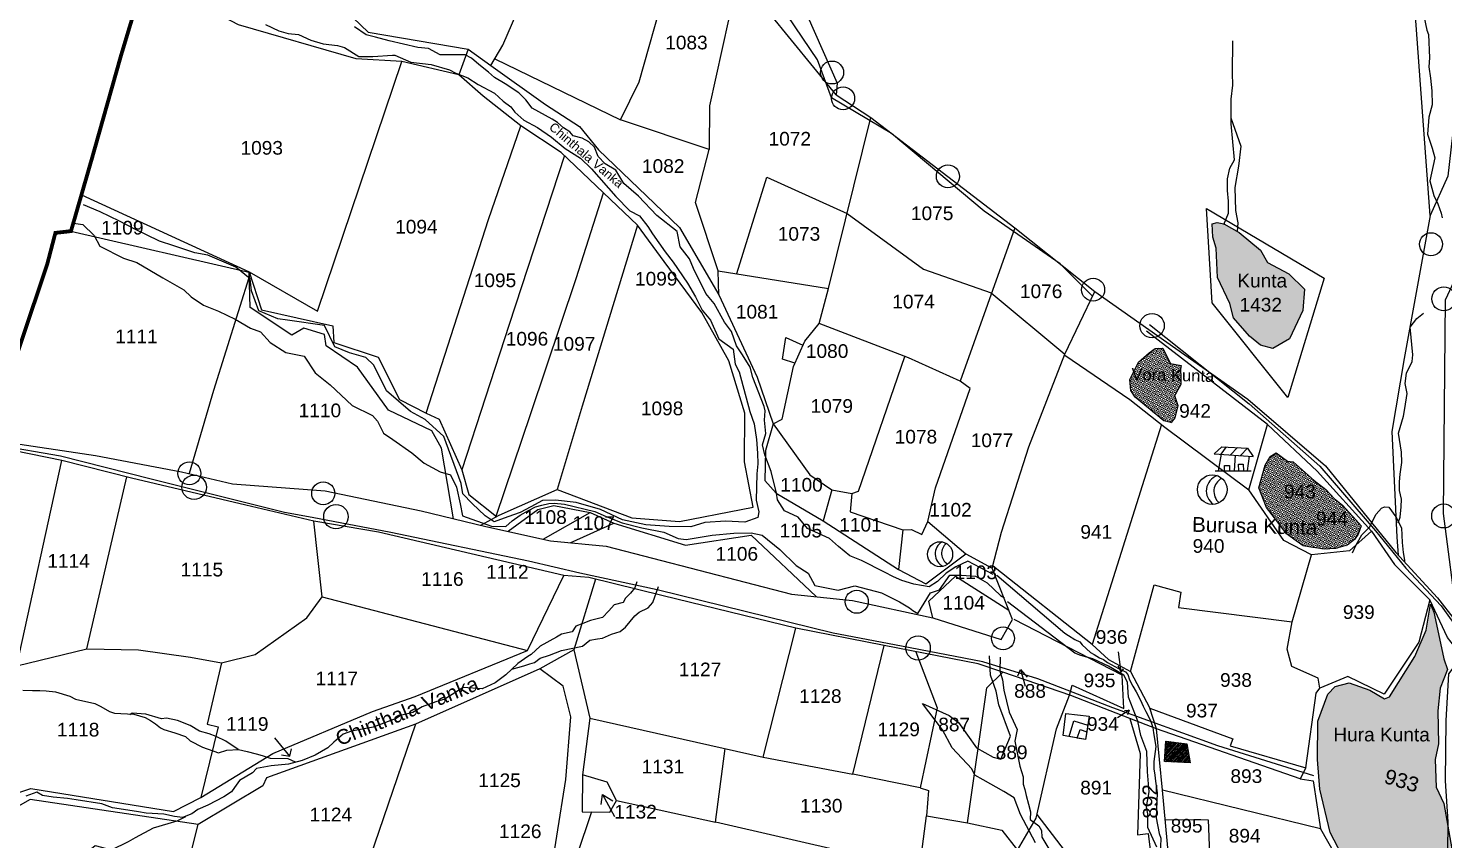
# Model space of a CAD drawing. Header units: millimetres. Extents: x 194974 to 210505, y 1603976 to 1614238.
# Drawn here: x 195892 to 197653, y 1608904 to 1609913 of the extents above; entities that cross this region are included whole.
import ezdxf

# ---------------------------------------------------------------- set-up
doc = ezdxf.new("R2010")
doc.units = ezdxf.units.MM
doc.header["$LTSCALE"] = 15
for name, color, linetype in [('BOUNDRY STONES', 240, 'Continuous'), ('PLOTS', 7, 'Continuous'), ('PLOTS NO', 7, 'Continuous'), ('ROADS', 1, 'Continuous'), ('STREAMS', 4, 'Continuous'), ('VILLAGE', 7, 'Continuous'), ('VILLAGE BOUNDRY', 5, 'Continuous'), ('wells', 7, 'Continuous')]:
    doc.layers.add(name, color=color, linetype=linetype)
doc.styles.get("Standard").update_dxf_attribs({"font": 'arial.ttf'})
pattern_1 = [(343.3208545, (164753.1888, 1614645.4132), (1.93538719, 1.04300749), [1.55460416, -1.55460416])]

msp = doc.modelspace()

# ---------------------------------------------------------------- hatches: boundary and pattern name
at = {"layer": 'VILLAGE'}
h = msp.add_hatch(dxfattribs=at)
h.set_pattern_fill('ANSI31', color=30, scale=11.805297, angle=2.6274)
h.set_pattern_definition([(47.627391, (153890.0272, 1592848.3399), (-1.09018614, 0.99452142), [])])
h.paths.add_polyline_path([(197307.2, 1609026.3), (197333.2, 1609022.8), (197337.3, 1608999.3), (197305.4, 1609000.6)])
at = {"layer": 'wells'}
h = msp.add_hatch(dxfattribs=at)
h.set_pattern_fill('DASH', color=4, scale=10.562849, angle=-6.7368)
h.set_pattern_definition([(353.2632423, (165077.4911, 1611703.874), (1.466128014, 1.156351674), [1.32035612, -1.32035612])])
h.paths.add_polyline_path([(197379.2, 1609669.7), (197398.4, 1609658.8), (197424.9, 1609637), (197433.8, 1609621.4), (197460.2, 1609607.2), (197479.5, 1609588.1), (197477.4, 1609561.7), (197461.1, 1609526.6), (197440.3, 1609514.5), (197424.8, 1609518.7), (197411.2, 1609529.7), (197391.4, 1609552.8), (197386.9, 1609570.6), (197371.3, 1609603), (197369.8, 1609639.5), (197365.8, 1609653.1), (197364.9, 1609669.4), (197371, 1609671.1)])
h = msp.add_hatch(dxfattribs=at)
h.set_pattern_fill('DASH', color=4, scale=12.436833, angle=-16.6791)
h.set_pattern_definition(pattern_1)
h.paths.add_polyline_path([(197303.3, 1609515.1), (197307.7, 1609506.3), (197312.8, 1609496), (197326.2, 1609493.2), (197325.2, 1609488.6), (197325.6, 1609478.4), (197325.9, 1609469.9), (197319.9, 1609459.3), (197318, 1609456), (197322, 1609443.5), (197318.4, 1609428.4), (197313.8, 1609422.3), (197304.5, 1609424.6), (197287.6, 1609438.6), (197268.9, 1609454.1), (197263.5, 1609462.2), (197262.5, 1609475.9), (197273, 1609497.3), (197286.2, 1609509.1), (197294, 1609514.7)])
h = msp.add_hatch(dxfattribs=at)
h.set_pattern_fill('DASH', color=4, scale=12.436833, angle=-16.6791)
h.set_pattern_definition(pattern_1)
h.paths.add_polyline_path([(197444.3, 1609384.7), (197458.6, 1609374.4), (197465.4, 1609373.7), (197476.9, 1609363.5), (197491.6, 1609350.4), (197506.3, 1609339.2), (197516.5, 1609327.8), (197527, 1609319.7), (197543.7, 1609301.3), (197550.1, 1609293.8), (197546.5, 1609283.4), (197541.8, 1609277.1), (197532.9, 1609269.9), (197518.1, 1609265.7), (197504.5, 1609265.1), (197487.5, 1609267.6), (197477.8, 1609269.1), (197457.3, 1609283.9), (197442.2, 1609303.9), (197432.4, 1609316.8), (197422.9, 1609341.2), (197430.6, 1609369.4), (197436.8, 1609380)])
h = msp.add_hatch(dxfattribs=at)
h.set_pattern_fill('DASH', color=4, scale=12.436833, angle=-16.6791)
h.set_pattern_definition(pattern_1)
h.paths.add_polyline_path([(197636.3, 1609196.6), (197640.7, 1609186.4), (197647.7, 1609153.8), (197653.1, 1609128.5), (197657.5, 1609115.2), (197648.4, 1609092.1), (197645.7, 1609063.7), (197646.2, 1609022.8), (197642.3, 1609003.4), (197643.6, 1608968.9), (197652.9, 1608948.5), (197664.1, 1608885.3), (197667.4, 1608866.4), (197646.6, 1608854.4), (197610.6, 1608859.3), (197558.7, 1608866.4), (197530.9, 1608875.2), (197511.6, 1608912.3), (197498.7, 1608966.3), (197495.7, 1609003.4), (197496.4, 1609051), (197508.6, 1609084.5), (197517.7, 1609093.9), (197535.2, 1609098.7), (197560.9, 1609089.5), (197579.1, 1609078.7), (197585.5, 1609081.4), (197616.7, 1609131.2), (197631, 1609164.3)])

# ---------------------------------------------------------------- linework, layer by layer
at = {"layer": 'BOUNDRY STONES', "color": 1}
for centre, radius in [((196891.9, 1609857.8), 14.3), ((196905.6, 1609825.6), 14.3), ((197036, 1609728.6), 14.3), ((197637, 1609644.2), 14.3), ((197216.7, 1609587.6), 14.3), ((197652.9, 1609576.2), 14.9), ((197290, 1609542.9), 15.2), ((196092.3, 1609359.2), 14.3), ((196098.2, 1609341.9), 15.2), ((196258.8, 1609334.3), 14.3), ((196274.6, 1609305.3), 15.2), ((197652.8, 1609306.2), 14.9), ((196922.6, 1609199.5), 14.3), ((197104.6, 1609154), 14.3), ((196998.9, 1609142), 15.2)]:
    msp.add_circle(centre, radius, dxfattribs=at)
at = {"layer": 'PLOTS'}
for points in [[(195856.1, 1609399.1), (195856.1, 1609399.1), (195877.2, 1609505.2), (195915.5, 1609619.6), (195925.6, 1609658.3), (195945, 1609660.5), (195971, 1609750.7), (196007.2, 1609878.8), (196037.2, 1609978.4), (196046.3, 1610008.7), (195968.5, 1609994.4), (195964.5, 1610057.3), (195960.5, 1610188.3), (195957.1, 1610298), (195914.1, 1610431.1), (195881.7, 1610551.4), (195876.2, 1610571.8), (195787.1, 1610678), (195780.9, 1610787.9), (195784.4, 1610822.8), (195842.7, 1610965.5)], [(197670.3, 1609172.4), (197652.6, 1609309.1), (197655, 1609575.2), (197696.5, 1609664), (197709.7, 1609743.7), (197709.8, 1609951.9), (197712.3, 1610055.6), (197738.6, 1610162.9), (197754.9, 1610215.9), (197796.4, 1610326.8), (197829.5, 1610407.9), (197878.9, 1610498.1), (197927.1, 1610594.2)], [(196779.3, 1610114), (196898.2, 1609844.5), (196897.1, 1609830.2), (196813.5, 1609932), (196762.6, 1609925.8)], [(196472.2, 1609874.9), (196628.7, 1609799), (196651.7, 1609846.4), (196684, 1609959.5), (196700.1, 1610064.6)], [(196705.7, 1610063.8), (196749.5, 1610033.2), (196762.9, 1609923.2), (196739.3, 1609816.3), (196738.9, 1609761.9), (196628.7, 1609799)], [(196439, 1609886.8), (196467.3, 1609866.5), (196482.3, 1609892), (196548.9, 1610046.5)], [(196200.6, 1609968.6), (196277, 1609944.2), (196314.9, 1609908.1), (196439, 1609886.8), (196427.5, 1609854.8), (196356.7, 1609871.3), (196299.6, 1609874.8), (196153.4, 1609917.2), (196037.2, 1609978.4)], [(195958, 1609705.6), (196166.8, 1609610), (196251.9, 1609561), (196356.7, 1609871.3)], [(196467.3, 1609866.5), (196535.2, 1609817.9), (196577.6, 1609790.8), (196601.4, 1609761.8), (196661, 1609704.5), (196702, 1609665), (196750.8, 1609581.2), (196798.7, 1609478.8), (196818.4, 1609420.9), (196809, 1609387.7), (196808.4, 1609350.5), (196822.2, 1609334.5), (196880.6, 1609300.1), (196974.4, 1609239.5), (197008.6, 1609221.8), (197058.4, 1609259.2), (197091.2, 1609241.1)], [(196454.9, 1609294.8), (196477.6, 1609307.3), (196549.9, 1609339), (196642.9, 1609304), (196701.9, 1609299.5), (196778.9, 1609314.4), (196793.8, 1609317.3), (196782.9, 1609373.5), (196783.5, 1609434.2), (196763.3, 1609499.2), (196730, 1609559.3), (196683.1, 1609622.7), (196649.8, 1609667.8), (196607.6, 1609708), (196554.8, 1609758.5), (196504.7, 1609791.3), (196457.7, 1609828.4), (196427.5, 1609854.8)], [(196897.1, 1609830.2), (196940.2, 1609801.7), (197119.4, 1609664.5), (197218.7, 1609585.3)], [(196387, 1609434.2), (196464.4, 1609675), (196504.7, 1609791.3)], [(196750.2, 1609611.3), (196887.6, 1609589.3), (196940.2, 1609801.7)], [(196558.8, 1609754.7), (196490, 1609544.5), (196431.1, 1609363.5)], [(196750.8, 1609581.2), (196750.2, 1609611.3), (196722, 1609696.2), (196738.9, 1609761.9)], [(196773.2, 1609607.6), (196810.6, 1609727.7), (196910.6, 1609682.4), (197005.8, 1609613.3), (197089.8, 1609583.6), (197181.6, 1609507.6)], [(196474.1, 1609305.8), (196517.2, 1609433.8), (196573.6, 1609601.5), (196607.6, 1609708)], [(197357.9, 1609688.8), (197504.2, 1609601.8), (197458.9, 1609453.7), (197364.8, 1609571.4), (197357.9, 1609688.8)], [(196649.8, 1609667.8), (196581, 1609442.9), (196549.9, 1609339)], [(197119.4, 1609664.5), (197051.2, 1609473.7), (196987, 1609502.8), (196876, 1609545.6), (196887.6, 1609589.3)], [(195945, 1609660.5), (196168.2, 1609609.2), (196122.1, 1609462.2), (196092, 1609359)], [(196421, 1609302.8), (196405.9, 1609390.7), (196394, 1609412), (196340.2, 1609437.8), (196301.4, 1609491.3), (196262.6, 1609517.7), (196260.4, 1609531.9), (196234.6, 1609540), (196219.8, 1609531.2), (196167.9, 1609565.6), (196166.8, 1609610), (196182.2, 1609562.7), (196270.7, 1609542.5), (196272.2, 1609521.9), (196327.1, 1609503.6), (196353.6, 1609451.1), (196387, 1609434.2), (196403.1, 1609426.8), (196431.1, 1609363.5), (196440.1, 1609333), (196474.4, 1609305.6)], [(195856.1, 1609399.1), (195975.6, 1609381.4), (196082.5, 1609361.3), (196145.8, 1609346.2), (196261.2, 1609337.6), (196380.8, 1609312.4), (196461.1, 1609293.3), (196541.6, 1609275.3), (196611, 1609268.6), (196841.4, 1609209.1), (196917.1, 1609201.1), (197017.4, 1609179.3), (197102.4, 1609152.6), (197116.5, 1609177.6), (197091.2, 1609241.1), (197102.6, 1609286.1), (197136.8, 1609392.4), (197181.6, 1609507.6), (197218.7, 1609585.3), (197218.7, 1609585.3), (197409.3, 1609451.6), (197505.7, 1609368.4), (197593.2, 1609260.6), (197645.1, 1609204.3), (197667.1, 1609176)], [(196818.4, 1609420.9), (196829.6, 1609426.7), (196843.9, 1609492.1), (196857.9, 1609523.6), (196876, 1609545.6)], [(196845.7, 1609496.2), (196830.4, 1609501.1), (196834.3, 1609528.1), (196855.7, 1609518.6)], [(197181.6, 1609506.2), (197262.3, 1609451.2), (197306, 1609416.5), (197410.5, 1609338.8), (197433.5, 1609419.8), (197283.2, 1609536)], [(196916.4, 1609334.2), (196924.6, 1609337.1), (196982.4, 1609504.6)], [(197011, 1609299.2), (197020.4, 1609341), (197063.6, 1609464.8), (197051.2, 1609473.7)], [(196818.4, 1609420.9), (196864.2, 1609357.3), (196891.7, 1609338.7), (196880.6, 1609300.1)], [(197301.9, 1609419.8), (197215.4, 1609146.4), (197094.7, 1609241.8)], [(197433.5, 1609419.8), (197495.4, 1609362.1), (197563, 1609287.5), (197535.8, 1609262.9), (197488.4, 1609258), (197453.9, 1609275.7), (197410.5, 1609338.8)], [(197295.4, 1609041.3), (197262.2, 1609054.2), (197188.8, 1609082.9), (197104.2, 1609111.8), (197073.6, 1609122.2), (196956.7, 1609145.1), (196847, 1609166.6), (196681.8, 1609207), (196589.3, 1609229.6), (196558.1, 1609232.2), (196327.6, 1609286.2), (196247.2, 1609299.8), (196162.7, 1609319.7), (196020.3, 1609353.2), (195933.8, 1609375.2), (195854.1, 1609391.3)], [(195786.8, 1609124.7), (195877.7, 1609119.8), (195933.8, 1609375.2)], [(195877.7, 1609119.8), (195964.9, 1609141.1), (196014.4, 1609354.7)], [(196891.7, 1609338.7), (196916.4, 1609334.2), (196914.4, 1609311.2), (196979.9, 1609288.8), (196974.4, 1609239.5)], [(196488.7, 1609287.1), (196525.8, 1609314.3), (196545.8, 1609319.3), (196591, 1609310.5)], [(196532.5, 1609277.3), (196591, 1609310.5), (196620.3, 1609297.1)], [(195964.9, 1609141.1), (196028.9, 1609139.6), (196093.6, 1609130.6), (196132.3, 1609123.5), (196174.3, 1609134.1), (196238.5, 1609179.4), (196257.6, 1609205.5), (196247.2, 1609299.8)], [(196566.2, 1609272.9), (196620.3, 1609297.1), (196709.6, 1609269.7), (196791.3, 1609282.2), (196872.1, 1609205.9)], [(196979.9, 1609288.8), (196990.9, 1609289.3), (197003.4, 1609283.3), (197011, 1609299.2), (197058.4, 1609259.2)], [(197563, 1609287.5), (197591.6, 1609246), (197635.4, 1609201.9), (197621.8, 1609149.3), (197578.7, 1609084.4), (197533.6, 1609106.6), (197498.7, 1609092.2), (197496.7, 1609104.6), (197463.7, 1609118.8), (197458, 1609140.7), (197464.2, 1609174.7), (197488.4, 1609258)], [(196597.4, 1609227.6), (196570.4, 1609139.8), (196528.5, 1609116.1), (196373.5, 1609047.2), (196188.3, 1608980.3), (196183.5, 1608970.5), (196103.2, 1608922.6), (195894.2, 1608953.7), (195745.9, 1608869.4)], [(196257.6, 1609205.5), (196512.8, 1609139), (196558.1, 1609232.2)], [(197017.4, 1609179.3), (197012.3, 1609200.2), (197045.3, 1609231.4), (197111.9, 1609189)], [(197215.4, 1609146.4), (197235.7, 1609127.6), (197263.2, 1609112.6), (197292.5, 1609220.6), (197325.7, 1609211.6), (197322.8, 1609192.4), (197464.2, 1609174.7)], [(197499.6, 1608917.1), (197518.6, 1608883.4), (197515.3, 1608876.5), (197532.3, 1608864.4), (197579.1, 1608853), (197617.9, 1608850.1), (197657.7, 1608849.7), (197658.5, 1608925.7), (197655.2, 1608976.8), (197655.7, 1609051.7), (197659, 1609109.8), (197675.7, 1609131.8), (197657.5, 1609155.2), (197635.4, 1609201.9)], [(197190.6, 1609095.7), (197254.9, 1609066.8), (197252.8, 1609108.2), (197118.5, 1609177.6)], [(196570.4, 1609139.8), (196590.5, 1609054.8), (196806, 1609006.4), (196847, 1609166.6)], [(195759.7, 1608922), (195895.2, 1608967.2), (196072.4, 1608938.8), (196106.5, 1608956.2), (196196.2, 1609010.7), (196320.1, 1609063.1), (196373.2, 1609081.7), (196512.8, 1609139)], [(196806, 1609006.4), (196917.9, 1608985.2), (196956.7, 1609145.1)], [(196996.2, 1609137.4), (197022.6, 1609067.6), (197001.6, 1608967.9), (196917.9, 1608985.2)], [(196132.3, 1609123.5), (196114.3, 1609047.4), (196128.3, 1609044.1), (196106.5, 1608956.2)], [(196451, 1608593.2), (196500.1, 1608706.8), (196523.2, 1608760.3), (196538.4, 1608837.3), (196560.8, 1608978.5), (196566.7, 1609056.2), (196557.5, 1609094.5), (196528.5, 1609116.1)], [(197001.6, 1608967.9), (197011.9, 1608964.8), (197009.4, 1608933.2), (197060.4, 1608924.4), (197084.6, 1609092.6), (197104.2, 1609111.8)], [(197263.2, 1609112.6), (197287.2, 1609067.3), (197367, 1609037.9), (197390.5, 1609029.2), (197387.2, 1609020.3), (197481.5, 1608992.9), (197494.1, 1609085.8), (197498.7, 1609092.2)], [(197060.4, 1608924.4), (197103, 1608915.2), (197122.6, 1608890.4), (197145.9, 1608930.5), (197171, 1609041.6), (197187.4, 1609083.4), (197190.6, 1609095.7)], [(197481.5, 1608992.9), (197474.3, 1608979.3), (197295.4, 1609041.3), (197287.2, 1609067.3)], [(196373.5, 1609047.2), (196316.8, 1608881.1), (196538.4, 1608837.3)], [(196590.5, 1609054.8), (196581.4, 1608984.2), (196580.9, 1608938.3), (196615.4, 1608937.9), (196623.5, 1608952.5), (196611.9, 1608975.1), (196581.4, 1608984.2)], [(197262.2, 1609054.2), (197275.3, 1609010.8), (197272, 1608909.4), (197285.3, 1608911.3), (197294.4, 1608837.4), (197312.1, 1608839.6), (197310.8, 1608880.2), (197302.8, 1608965)], [(197474.3, 1608979.3), (197490.5, 1608976.9), (197499.6, 1608917.1), (197302.8, 1608965), (197295.4, 1609041.3)], [(197000.8, 1608866.9), (196747, 1608925.5), (196759, 1609017)], [(196623.5, 1608952.5), (196747, 1608925.5)], [(196179.2, 1608874.5), (196095.2, 1608891.4), (196103.2, 1608922.6)], [(196592.4, 1608938.1), (196556.5, 1608830.8), (196814.4, 1608773.8), (196986.9, 1608733.5), (196988, 1608768.4)], [(197230.9, 1608698.4), (196988, 1608768.4), (197009.4, 1608933.2)], [(197146.8, 1608934.7), (197195.4, 1608871.1), (197293.3, 1608830.6), (197294.4, 1608837.4)], [(197306.2, 1608928.8), (197359.6, 1608928.3), (197361.7, 1608874.9), (197311, 1608873.3)]]:
    msp.add_lwpolyline(points, dxfattribs=at)
at = {"layer": 'PLOTS NO'}
for points in [[(197251.4, 1609111.8), (197248.3, 1609137.3)], [(197247.3, 1609119.6), (197251.4, 1609111.8), (197254.6, 1609115.9)], [(197123, 1609107.4), (197126.2, 1609115.4), (197134.6, 1609105.9)], [(197126.2, 1609115.4), (197132.3, 1609094.4)], [(197261.4, 1609064.5), (197246.8, 1609055.1)], [(197255.8, 1609064.3), (197261.4, 1609064.5), (197259.6, 1609058.8)], [(196217.4, 1609007.5), (196198.6, 1609030.2)], [(196206.8, 1609009.1), (196217.4, 1609007.5), (196219.5, 1609016.5)], [(196604.5, 1608947.5), (196606.3, 1608959.9), (196619.3, 1608951.9)], [(196606.3, 1608959.9), (196621.3, 1608932.6)]]:
    msp.add_lwpolyline(points, dxfattribs=at)
at = {"layer": 'ROADS', "color": 1}
for points in [[(197216, 1609579.8), (197175.5, 1609619.7), (197081.1, 1609685.5), (196965.8, 1609782.1), (196891.2, 1609826.1), (196873.7, 1609873.6), (196817.5, 1609957.5), (196749.7, 1610043.1), (196702.2, 1610078.5), (196666, 1610073.6), (196609.8, 1610052.5), (196571.5, 1610053.3), (196517.8, 1610069.8), (196471.5, 1610097.1), (196428.4, 1610159.5), (196391.4, 1610226.8), (196361.5, 1610260.4), (196285.7, 1610317), (196234.9, 1610333.2), (196173.1, 1610369.7), (196117.6, 1610394.8), (195945.9, 1610441.1), (195905.7, 1610448)], [(197568.1, 1610300.8), (197601.7, 1610195.9), (197642.1, 1610095.8), (197680.3, 1609991.7), (197671.8, 1609848.9), (197658.1, 1609728.8), (197636.1, 1609679.9), (197603.7, 1609502.1), (197588.1, 1609411.3), (197594.5, 1609279.7), (197596.1, 1609257.5)], [(197636.1, 1609679.9), (197624.1, 1609843), (197611.7, 1610013.5), (197609.8, 1610093.2), (197584.9, 1610248.4)]]:
    msp.add_lwpolyline(points, dxfattribs=at)
at = {"layer": 'ROADS'}
for points in [[(197286.8, 1609544.5), (197411, 1609445.7), (197498.6, 1609368.3), (197567.8, 1609287.6), (197605.8, 1609241.2), (197649.8, 1609194.3), (197695.5, 1609130.2), (197715, 1609098.8), (197769.4, 1609093.4), (197841.6, 1609085.5), (197915.9, 1609125.3), (197974.1, 1609153.3), (198065.3, 1609188.4), (198208.1, 1609235.3)], [(197491.2, 1608983), (197371.8, 1609020.1), (197241.2, 1609067.6), (197147.7, 1609103.7), (197079.5, 1609124.8), (196978.4, 1609144.2), (196893.4, 1609160.3), (196674.2, 1609214.4), (196578.2, 1609235), (196514.3, 1609250), (196343.1, 1609285.6), (196245.1, 1609304.1), (196210.5, 1609310.7), (196044.7, 1609351.9), (195931.8, 1609380.4), (195854.8, 1609393.9)]]:
    msp.add_lwpolyline(points, dxfattribs=at)
at = {"layer": 'STREAMS', "color": 4}
for points in [[(197628.5, 1609926.1), (197632, 1609910.3), (197634, 1609905), (197635, 1609876.1), (197634.3, 1609864.7), (197636.3, 1609850.7), (197637.9, 1609835.2), (197638.5, 1609817.4), (197634.4, 1609802.4), (197632.5, 1609780.9), (197638.5, 1609763.7), (197641.8, 1609751.6), (197635.4, 1609723.2), (197640.7, 1609704.8), (197645.5, 1609694.5), (197649.5, 1609683), (197650.8, 1609677.1)], [(196187.1, 1609917.3), (196203.7, 1609909.7), (196215.4, 1609906.5), (196228, 1609905), (196243.2, 1609897.9), (196258.6, 1609893.3), (196276.6, 1609891.5), (196285.1, 1609888.7), (196303, 1609877.7), (196320.4, 1609877.7), (196344.8, 1609879.4), (196348, 1609879.4), (196367.9, 1609870.7), (196393.2, 1609867.7), (196415.9, 1609861.1), (196423.6, 1609857), (196438.6, 1609851.3), (196451.4, 1609842.7), (196471.9, 1609832.1), (196482.8, 1609822.3), (196492.3, 1609815.1), (196497.2, 1609808.5), (196508.2, 1609798.5), (196525.3, 1609789.3), (196542.7, 1609777.3), (196559.9, 1609763.2), (196578.8, 1609751.4), (196592.5, 1609738.1), (196623, 1609703.7), (196640.4, 1609685.7), (196652.2, 1609679.7), (196662.7, 1609666.4), (196668.4, 1609657.2), (196684.2, 1609634.7), (196694.1, 1609621.8), (196712, 1609595.9), (196721.8, 1609578.9), (196730.2, 1609562.3), (196740.8, 1609549.6), (196751.2, 1609526.7), (196768.9, 1609513.6), (196771.4, 1609495.2), (196776.2, 1609485.4), (196789.6, 1609436), (196795, 1609420.8), (196798, 1609401.3), (196798.9, 1609384.5), (196799.7, 1609370.9), (196798.3, 1609358.6), (196797.6, 1609325.7), (196800.9, 1609311.2), (196799.7, 1609304.2), (196783.4, 1609298.3), (196759.7, 1609299.7), (196733.5, 1609298.2), (196716.2, 1609292.7), (196689.2, 1609293.1), (196660.3, 1609295.1), (196631, 1609301.6), (196603.7, 1609314.1), (196573.4, 1609323), (196547.8, 1609325.7), (196531.7, 1609325.4), (196516.9, 1609317.6), (196503.7, 1609310.6), (196488.4, 1609305.3), (196471.3, 1609298.8), (196460.4, 1609306.2), (196444.1, 1609321.6), (196432.7, 1609333.6), (196430.4, 1609346.7), (196409, 1609405), (196385.5, 1609426.3), (196367.5, 1609436.2), (196337.4, 1609461.7), (196321.6, 1609493.7), (196311.7, 1609503.4), (196291.4, 1609509), (196273.1, 1609516.5), (196260.2, 1609543.2), (196214.4, 1609549.7), (196202.4, 1609551.6), (196178.7, 1609561.5), (196169.5, 1609586.1), (196168, 1609601.3), (196150.1, 1609615.5), (196115.3, 1609630.6), (196098.9, 1609633.6), (196072.9, 1609642.4), (196055.1, 1609648.1), (196023.4, 1609663.2), (196005.4, 1609672.8), (195981.1, 1609684.5), (195960.4, 1609693)], [(197092.5, 1609233.6), (197060.7, 1609249.8), (197046, 1609243), (197034, 1609234.9), (197022.9, 1609224.8), (197012.8, 1609218.2), (196993.6, 1609221.2), (196978.6, 1609226.1), (196968.4, 1609230.5), (196957, 1609236.1), (196928.7, 1609250.9), (196914.1, 1609256.8), (196899.8, 1609268.1), (196888.5, 1609278.3), (196861.2, 1609290.8), (196849.7, 1609304.6), (196832.5, 1609312.7), (196824.1, 1609326.4), (196822.9, 1609334.4), (196816.1, 1609361.4), (196808.2, 1609382.2), (196805.4, 1609394.6), (196809.6, 1609408.7), (196808, 1609425.5), (196808.6, 1609436.8), (196807.5, 1609442.3), (196793.3, 1609478.6), (196789.8, 1609491.1), (196780.6, 1609506.8), (196773, 1609518), (196766.9, 1609535.7), (196758, 1609547.4), (196745.4, 1609570.5), (196734.7, 1609582.8), (196719.6, 1609614), (196714.6, 1609626), (196702.8, 1609640.9), (196699.1, 1609660.2), (196673.9, 1609679.8), (196651.2, 1609704.1), (196632.8, 1609719.8), (196623, 1609736.2), (196609.7, 1609744.2), (196600.8, 1609753.4), (196596.5, 1609764.9), (196589.4, 1609771.4), (196581.1, 1609776), (196569.7, 1609779.1), (196565.6, 1609783.8), (196557.7, 1609789), (196550.3, 1609795.6), (196543.7, 1609799.9), (196518.8, 1609813.3), (196510.8, 1609823.8), (196502.2, 1609832.6), (196485, 1609843.5), (196471.7, 1609851.5), (196464.3, 1609858.1), (196452.3, 1609867.6), (196443.3, 1609875.8), (196435.6, 1609879.6), (196423.1, 1609879.6), (196404.3, 1609879.7), (196389.6, 1609887.8), (196376.6, 1609889), (196340.7, 1609897.3), (196323.8, 1609901.8), (196312.4, 1609904.5), (196297.9, 1609914.4)], [(197379.1, 1609668.8), (197384.9, 1609682.7), (197384.9, 1609697.6), (197383.7, 1609710.9), (197383.7, 1609725.7), (197386.7, 1609738.9), (197392.4, 1609749), (197388.3, 1609794), (197388.5, 1609824.8), (197390.5, 1609841.9), (197390.2, 1609856.8), (197390.5, 1609897.3)], [(197388.1, 1609801.5), (197400.6, 1609766.3), (197397.6, 1609741.2), (197392.8, 1609714.6), (197393.9, 1609686.3), (197396.5, 1609671), (197395.8, 1609660)], [(195948, 1609670.4), (195959.9, 1609668.6), (195973.9, 1609654.9), (195980.9, 1609641.6), (196010.4, 1609626.8), (196026.8, 1609621.3), (196059.1, 1609602.2), (196085.6, 1609587.4), (196094.5, 1609578.6), (196110, 1609568.2), (196128.4, 1609561.1), (196149.2, 1609550.8), (196168.2, 1609539.7), (196180.8, 1609535.3), (196192.7, 1609521.8), (196212.3, 1609509.6), (196234.9, 1609505.1), (196248.8, 1609484.3), (196267.6, 1609469.3), (196295, 1609443.4), (196320.2, 1609431.2), (196326.5, 1609424.1), (196333.7, 1609409.4), (196345.5, 1609401.2), (196369.2, 1609384.9), (196384.4, 1609371.8), (196404.5, 1609361.2), (196417.1, 1609357.3), (196424.7, 1609342), (196429, 1609321.5), (196431.9, 1609306.3), (196468, 1609293.5), (196486, 1609293.3), (196493.9, 1609300), (196503.9, 1609307.1), (196514.3, 1609313.2), (196523.1, 1609317.4), (196530.7, 1609319.6), (196539.5, 1609321.7), (196546.2, 1609322), (196558.9, 1609321), (196596.6, 1609311.6), (196610.7, 1609305.5), (196630.8, 1609297.5), (196655.4, 1609291.5), (196682.7, 1609286), (196700.6, 1609278.3), (196710.5, 1609277.1), (196742.6, 1609282.3), (196769.8, 1609284.7), (196791.3, 1609285.2), (196804.9, 1609282.3), (196827, 1609264.7), (196847.4, 1609244.4), (196862.2, 1609235.1), (196870.6, 1609219.7), (196899.5, 1609214), (196920, 1609219.2), (196953.5, 1609210.8), (196975.6, 1609199.2), (196988.4, 1609191.9), (196992.5, 1609188.7), (196998.5, 1609184.7), (197014.5, 1609210.7), (197025.5, 1609214.5), (197038.4, 1609232.7), (197052.7, 1609232.4), (197070.5, 1609231.4), (197084.9, 1609223), (197101.5, 1609207.4), (197106.2, 1609204.4)], [(197379.2, 1609669.7), (197398.4, 1609658.8), (197424.9, 1609637), (197433.8, 1609621.4), (197460.2, 1609607.2), (197479.5, 1609588.1), (197477.4, 1609561.7), (197461.1, 1609526.6), (197440.3, 1609514.5), (197424.8, 1609518.7), (197411.2, 1609529.7), (197391.4, 1609552.8), (197386.9, 1609570.6), (197371.3, 1609603), (197369.8, 1609639.5), (197365.8, 1609653.1), (197364.9, 1609669.4), (197371, 1609671.1), (197379.2, 1609669.7)], [(197596.3, 1609297.6), (197598.5, 1609304.7), (197600.1, 1609317.5), (197600.3, 1609326.9), (197597.9, 1609337.8), (197598, 1609348.5), (197598.7, 1609358.3), (197600.9, 1609372.9), (197600.5, 1609385.6), (197596.4, 1609409), (197602.6, 1609430.3), (197604.6, 1609439.7), (197607.3, 1609458.5), (197604.9, 1609471), (197606.4, 1609483.7), (197613.4, 1609498.2), (197614.4, 1609506.8), (197611.3, 1609541), (197619.5, 1609552), (197627.6, 1609558.6)], [(197539.5, 1609260.5), (197544.1, 1609270.4), (197550.8, 1609282.9), (197560.6, 1609292.2), (197568.9, 1609308.5), (197575.6, 1609315.9), (197579.3, 1609317.7), (197584.4, 1609317.1), (197593.4, 1609305.1), (197600.2, 1609291.5), (197601, 1609273.1), (197602.5, 1609260.8), (197604.2, 1609251.4), (197604, 1609248.9)]]:
    msp.add_lwpolyline(points, dxfattribs=at)
at = {"layer": 'STREAMS'}
for points in [[(197303.3, 1609515.1), (197307.7, 1609506.3), (197312.8, 1609496), (197326.2, 1609493.2), (197325.2, 1609488.6), (197325.6, 1609478.4), (197325.9, 1609469.9), (197319.9, 1609459.3), (197318, 1609456), (197322, 1609443.5), (197318.4, 1609428.4), (197313.8, 1609422.3), (197304.5, 1609424.6), (197287.6, 1609438.6), (197268.9, 1609454.1), (197263.5, 1609462.2), (197262.5, 1609475.9), (197273, 1609497.3), (197286.2, 1609509.1), (197294, 1609514.7), (197303.3, 1609515.1)], [(197444.3, 1609384.7), (197458.6, 1609374.4), (197465.4, 1609373.7), (197476.9, 1609363.5), (197491.6, 1609350.4), (197506.3, 1609339.2), (197516.5, 1609327.8), (197527, 1609319.7), (197543.7, 1609301.3), (197550.1, 1609293.8), (197546.5, 1609283.4), (197541.8, 1609277.1), (197532.9, 1609269.9), (197518.1, 1609265.7), (197504.5, 1609265.1), (197487.5, 1609267.6), (197477.8, 1609269.1), (197457.3, 1609283.9), (197442.2, 1609303.9), (197432.4, 1609316.8), (197422.9, 1609341.2), (197430.6, 1609369.4), (197436.8, 1609380), (197444.3, 1609384.7)], [(196649, 1609224.2), (196646.3, 1609216.9), (196641, 1609210.2), (196634.7, 1609203.9), (196631.9, 1609198.6), (196620.8, 1609195.5), (196614.2, 1609188.2), (196606.1, 1609179.8), (196591.3, 1609176.1), (196581.7, 1609172.3), (196573.1, 1609169.1), (196568.4, 1609162.1), (196555.3, 1609159.1), (196549.2, 1609155.4), (196528.9, 1609144.1), (196517.4, 1609133.8), (196513.3, 1609131.2), (196500.9, 1609122.5), (196485.8, 1609108.8), (196472.7, 1609098.8), (196456.7, 1609091.2), (196433.1, 1609092.7), (196410.3, 1609078.3), (196398.8, 1609075.1), (196381.8, 1609068.9), (196370.1, 1609061.6), (196355.1, 1609058.2), (196349.5, 1609054.3), (196320.8, 1609043.5), (196294, 1609038.6), (196283.8, 1609034.7), (196272.1, 1609024.8), (196264.4, 1609017.6), (196248.8, 1609008.6), (196232.5, 1609001.9), (196215.8, 1608997.4), (196194, 1608995.3), (196175.9, 1608992.3), (196170.8, 1608986.7), (196154.8, 1608977.3), (196148.4, 1608968.3), (196144.7, 1608962.9), (196135.2, 1608957), (196115.4, 1608946.4), (196102.9, 1608940.9), (196095.2, 1608935.6), (196083.9, 1608931.3), (196073.9, 1608932.2), (196060.7, 1608935.1), (196038.4, 1608936.5), (196029.2, 1608938.2), (196015.7, 1608940.1), (195996.8, 1608943.2), (195983.2, 1608948), (195951.4, 1608953.3), (195940.5, 1608954.7), (195922.7, 1608956.3), (195909.7, 1608958.6), (195902.7, 1608962.6), (195888.8, 1608957.8)], [(197096.9, 1609232.4), (197181.5, 1609160.3), (197186, 1609157.7), (197194, 1609152.6), (197200.2, 1609149.5), (197203.1, 1609145.8), (197213.5, 1609136.4), (197217.9, 1609133.8), (197224.7, 1609129.8), (197229.6, 1609127.6), (197234.5, 1609124.1), (197248.2, 1609116.4), (197256.9, 1609112.2), (197259.9, 1609108.9), (197261.9, 1609102.3), (197266, 1609094.7), (197270.2, 1609087.5), (197275.5, 1609077.2), (197278.9, 1609069.8), (197282.3, 1609062.8), (197287.9, 1609051.9), (197290.8, 1609043.1), (197291.6, 1609036.5), (197294.5, 1609019.4), (197292.1, 1609000.6), (197292.2, 1608991.8), (197293.5, 1608983.8), (197294.4, 1608976.4), (197296.4, 1608961.8), (197295.1, 1608930.8), (197298.9, 1608911.3), (197300.7, 1608905.6), (197300.2, 1608883.8)], [(196493.4, 1609115.7), (196508.5, 1609120), (196515.7, 1609122.2), (196521.8, 1609124.1), (196528.7, 1609129.2), (196540.2, 1609133), (196555.4, 1609138.7), (196581.3, 1609144.1), (196590.6, 1609151.8), (196600.1, 1609153.4), (196606.1, 1609154.4), (196617.5, 1609159.2), (196628.2, 1609162.6), (196634.8, 1609168), (196646.5, 1609182.1), (196651.7, 1609186.4), (196663.2, 1609191.9), (196668.7, 1609198.6), (196675.8, 1609218.6)], [(197296, 1608894.4), (197284.9, 1608918.9), (197284.7, 1608935.8), (197283.2, 1608944.4), (197286.3, 1608963.1), (197284.3, 1608988), (197283.3, 1609013.2), (197276.2, 1609033.3), (197272.1, 1609050.9), (197260.5, 1609080.7), (197259.6, 1609099.3), (197254.9, 1609108.1), (197235.8, 1609119.5), (197216.4, 1609128.6), (197201.3, 1609132.7), (197194, 1609135.7), (197110.3, 1609199.2)], [(197530.9, 1608875.2), (197511.6, 1608912.3), (197498.7, 1608966.3), (197495.7, 1609003.4), (197496.4, 1609051), (197508.6, 1609084.5), (197517.7, 1609093.9), (197535.2, 1609098.7), (197560.9, 1609089.5), (197579.1, 1609078.7), (197585.5, 1609081.4), (197616.7, 1609131.2), (197631, 1609164.3), (197636.3, 1609196.6)], [(197636.3, 1609196.6), (197640.7, 1609186.4), (197647.7, 1609153.8), (197653.1, 1609128.5), (197657.5, 1609115.2), (197648.4, 1609092.1), (197645.7, 1609063.7), (197646.2, 1609022.8), (197642.3, 1609003.4), (197643.6, 1608968.9), (197652.9, 1608948.5), (197664.1, 1608885.3)], [(197144.8, 1608899.8), (197126.3, 1608934.7), (197118.4, 1608955.8), (197105.6, 1608963.3), (197079.9, 1608977.9), (197069.5, 1608983.8), (197065.8, 1608991.8), (197041.2, 1609017.9), (197029.1, 1609040.3), (197004.4, 1609073), (197037.6, 1609057.9), (197049.3, 1609049.2), (197071.7, 1609017.8), (197092.3, 1609006.4), (197101.9, 1609003.6), (197113.8, 1609032.5), (197099.4, 1609071.2), (197096.1, 1609088.4), (197089, 1609108), (197087.8, 1609132.4)], [(197100.9, 1609130.4), (197100.4, 1609113.7), (197104.1, 1609102.2), (197105.5, 1609089.5), (197112.3, 1609062.1), (197122, 1609040.4), (197119.1, 1609026.3), (197125.6, 1608995), (197129.8, 1608981.9), (197129.5, 1608972.6), (197131.6, 1608965.9), (197133.4, 1608958.4), (197136.4, 1608947.7), (197138.8, 1608938), (197138.4, 1608928.7), (197149.2, 1608920.9), (197152.4, 1608915.1), (197152.8, 1608906.8), (197161.6, 1608892.3)], [(195885.3, 1609089.4), (195897.3, 1609089.3), (195906.2, 1609089.3), (195914.3, 1609088.5), (195925.6, 1609087.6), (195943.4, 1609082.2), (195950.6, 1609078.2), (195974.6, 1609073.1), (195982.1, 1609069.3), (195993.1, 1609063), (195999.2, 1609060.9), (196023, 1609059.7), (196037.1, 1609055.5), (196043.8, 1609051.9), (196050.1, 1609047.6), (196056.2, 1609042.8), (196060.6, 1609040.4), (196074, 1609036.6), (196087.4, 1609031.8), (196093.1, 1609026.6), (196108.7, 1609018.5), (196128.6, 1609011.4), (196139.1, 1609014.7), (196153.4, 1609015.8), (196164.2, 1609013.1), (196175.5, 1609010.5), (196182.7, 1609008.4), (196192.9, 1609004.8), (196214.8, 1609004.4), (196224.1, 1609000.3)], [(196153.1, 1609015.9), (196137.6, 1609025.9), (196125.6, 1609031.9), (196116.9, 1609035.1), (196105, 1609038.6), (196093.3, 1609045.4), (196077.5, 1609052), (196063.8, 1609054.8), (196057.6, 1609053.7), (196038.1, 1609059.8), (196021.3, 1609061), (196018.2, 1609059)], [(195747, 1608895.3), (195754.8, 1608886.2), (195767.8, 1608876), (195781.2, 1608865.6), (195794.3, 1608858.7), (195818.9, 1608868.7), (195840.5, 1608867.7), (195858.3, 1608867.8), (195869.6, 1608867.4), (195875.8, 1608868.5), (195890.7, 1608878.8), (195903.4, 1608878.8), (195912.3, 1608874.8), (195926.8, 1608875.1), (195942.9, 1608879.6), (195958.2, 1608882.6), (195975, 1608896.5), (195995.3, 1608890.9), (196016.6, 1608901.4), (196025.3, 1608906.4), (196047.8, 1608918.2), (196076.9, 1608927), (196087.7, 1608932.2)]]:
    msp.add_lwpolyline(points, dxfattribs=at)
at = {"layer": 'VILLAGE', "color": 5}
for points in [[(197367.1, 1609383.6), (197376.9, 1609392.3), (197408.9, 1609390.7), (197415.9, 1609380.3)], [(197367.1, 1609383.6), (197415.9, 1609380.3)], [(197376, 1609383), (197372.4, 1609362.2)], [(197376, 1609383), (197382.8, 1609392)], [(197387.6, 1609382.2), (197396.3, 1609391.3)], [(197393.3, 1609381.8), (197392.1, 1609362.3)], [(197400.2, 1609381.4), (197408.9, 1609390.7)], [(197410.8, 1609380.6), (197408.4, 1609362.5)], [(197368.7, 1609362.2), (197413.1, 1609362.5)], [(197380.2, 1609362.2), (197380.2, 1609369), (197386.5, 1609369.1), (197386.5, 1609362.3)], [(197397.9, 1609362.4), (197397.6, 1609370.6), (197403.5, 1609370.8), (197403.6, 1609362.4)]]:
    msp.add_lwpolyline(points, dxfattribs=at)
at = {"layer": 'VILLAGE', "color": 30}
msp.add_lwpolyline([(197307.2, 1609026.3), (197333.2, 1609022.8), (197337.3, 1608999.3), (197305.4, 1609000.6), (197307.2, 1609026.3)], dxfattribs=at)
at = {"layer": 'VILLAGE BOUNDRY', "const_width": 4.72}
msp.add_lwpolyline([(195877.2, 1609505.2), (195915.5, 1609619.6), (195925.6, 1609658.3), (195945, 1609660.5), (195971, 1609750.7), (196007.2, 1609878.8), (196037.2, 1609978.4), (196046.3, 1610008.7), (195968.5, 1609994.4), (195964.5, 1610057.3), (195960.5, 1610188.3), (195957.1, 1610298), (195914.1, 1610431.1), (195881.7, 1610551.4)], dxfattribs=at)
at = {"layer": 'wells', "color": 0}
for points in [[(197182.9, 1609060.5), (197211.9, 1609057.3), (197207.1, 1609028.3), (197179.3, 1609033)], [(197207.1, 1609028.3), (197186.7, 1609031.8), (197192.5, 1609051.3), (197210, 1609045.8)], [(197207.1, 1609028.3), (197196.9, 1609030), (197200.5, 1609040.4), (197208.7, 1609037.9)]]:
    msp.add_lwpolyline(points, close=True, dxfattribs=at)
for centre, radius in [((197364.9, 1609339), 18.4), ((197026.3, 1609258.6), 15.6)]:
    msp.add_circle(centre, radius, dxfattribs=at)
for centre, radius, start, end in [((197377.7, 1609337.3), 20.2, 109.2259, 235.2521), ((197385.3, 1609336.7), 18.4, 117.5643, 229.6191), ((197037.2, 1609259.1), 17.1, 119.1683, 245.1945), ((197043.7, 1609259.7), 15.6, 127.5067, 239.5615)]:
    msp.add_arc(centre, radius, start, end, dxfattribs=at)

# ---------------------------------------------------------------- texts
at = {"layer": 'PLOTS NO'}
for s, p in [('1083', (196684.3, 1609886.6)), ('1093', (196155.9, 1609755.6)), ('1072', (196812.9, 1609766.9)), ('1082', (196655.4, 1609732.9)), ('1075', (196990, 1609674.2)), ('1109', (195982.4, 1609656.3)), ('1094', (196348.3, 1609657.5)), ('1073', (196824.3, 1609648.6)), ('1099', (196646.7, 1609592.8)), ('1095', (196446.1, 1609590.8)), ('1076', (197125.6, 1609577.2)), ('Kunta', (197396, 1609590.4)), ('1074', (196966.8, 1609564.3)), ('1432', (197398.8, 1609560.5)), ('1081', (196772.2, 1609551.7)), ('1111', (196000, 1609521)), ('1096', (196485.9, 1609518.1)), ('1097', (196544.6, 1609511.8)), ('1080', (196859.3, 1609502.8)), ('1079', (196865.1, 1609434.5)), ('1110', (196228.3, 1609429)), ('1098', (196654, 1609431.5)), ('942', (197323.7, 1609428.4)), ('1078', (196969.8, 1609396.3)), ('1077', (197064.4, 1609391.8)), ('1100', (196827.5, 1609336.5)), ('943', (197454.1, 1609328.1)), ('1108', (196509, 1609296.3)), ('1102', (197012.8, 1609305.4)), ('944', (197494, 1609294.5)), ('1107', (196568.8, 1609288.9)), ('1105', (196826.6, 1609279.5)), ('1101', (196900.8, 1609286.8)), ('941', (197200.8, 1609277.9)), ('940', (197340.5, 1609260.4)), ('1114', (195915.6, 1609241.8)), ('1106', (196747, 1609250.6)), ('1115', (196081.4, 1609231)), ('1112', (196461.4, 1609228.2)), ('1103', (197044.3, 1609227.6)), ('1116', (196380.6, 1609219.3)), ('1104', (197029.2, 1609189.7)), ('939', (197527.4, 1609178.1)), ('936', (197219.9, 1609147.2)), ('1127', (196701.2, 1609106.8)), ('1117', (196249.2, 1609095.6)), ('935', (197204.8, 1609093.2)), ('938', (197374.6, 1609093.7)), ('1128', (196850.9, 1609073.6)), ('888', (197118.4, 1609080.1)), ('937', (197332.2, 1609055.6)), ('1118', (195927.5, 1609031.9)), ('1119', (196137.9, 1609039)), ('1129', (196948.3, 1609032.3)), ('887', (197024, 1609038.3)), ('934', (197209, 1609039)), ('Hura Kunta', (197515.5, 1609025.8)), ('889', (197095.5, 1609003.8)), ('1131', (196655, 1608986)), ('1125', (196451.8, 1608968.9)), ('891', (197200.6, 1608959.8)), ('893', (197387.5, 1608974.1)), ('1124', (196241.9, 1608926.4)), ('1132', (196621, 1608929.9)), ('1130', (196852, 1608937.3)), ('1126', (196477.5, 1608905.5)), ('895', (197313.2, 1608912.4)), ('894', (197385.4, 1608900))]:
    msp.add_text(s, height=17, dxfattribs=at).set_placement(p)
for s, height, rotation, p in [('Chinthala Vanka', 11.248, 319.4449, (196538.8, 1609788.3)), ('Vora Kunta', 14.73, 358.5621, (197264.2, 1609475.4)), ('Burusa Kunta', 18.434, 358.5621, (197339.5, 1609286.6)), ('Chinthala Vanka', 18.434, 22.028, (196278.9, 1609019.8)), ('933', 18.43, 343.3209, (197577.4, 1608974.4)), ('892', 18.43, 91.3061, (197297.3, 1608929.9))]:
    msp.add_text(s, height=height, rotation=rotation, dxfattribs=at).set_placement(p)

doc.saveas('drawing.dxf')
